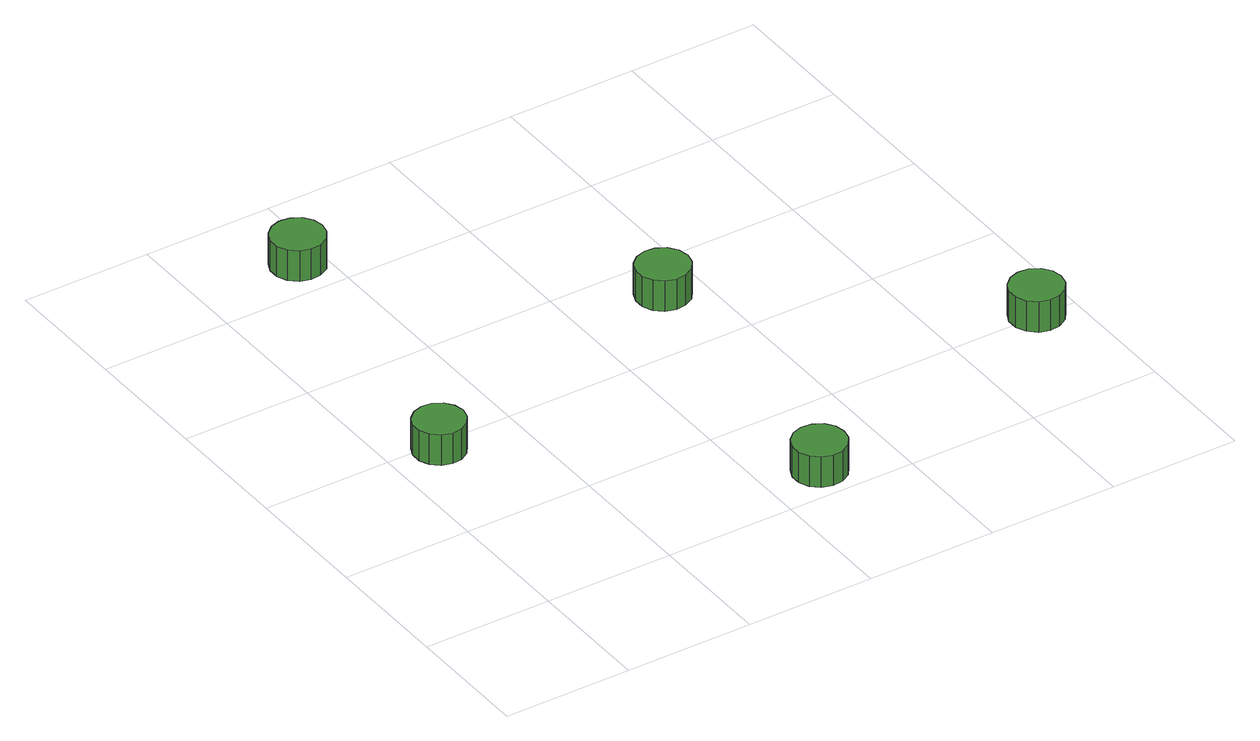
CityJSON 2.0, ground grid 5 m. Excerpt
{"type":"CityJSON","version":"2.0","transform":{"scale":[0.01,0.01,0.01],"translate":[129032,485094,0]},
"CityObjects":{
"tree1":{"type":"SolitaryVegetationObject","attributes":{"function":"something"},"geometry":[{"type":"MultiSurface","lod":"1","boundaries":[[[0,1,2,3,4,5,6,7,8,9,10,11,12,13,14]],[[15,16,17,18,19,20,21,22,23,24,25,26,27,28,29]],[[0,29,28,1]],[[1,28,27,2]],[[2,27,26,3]],[[3,26,25,4]],[[4,25,24,5]],[[5,24,23,6]],[[6,23,22,7]],[[7,22,21,8]],[[8,21,20,9]],[[9,20,19,10]],[[10,19,18,11]],[[11,18,17,12]],[[12,17,16,13]],[[13,16,15,14]],[[14,15,29,0]]]}]},
"tree2":{"type":"SolitaryVegetationObject","attributes":{"function":"something"},"geometry":[{"type":"MultiSurface","lod":"1","boundaries":[[[30,31,32,33,34,35,36,37,38,39,40,41,42,43,44]],[[45,46,47,48,49,50,51,52,53,54,55,56,57,58,59]],[[30,59,58,31]],[[31,58,57,32]],[[32,57,56,33]],[[33,56,55,34]],[[34,55,54,35]],[[35,54,53,36]],[[36,53,52,37]],[[37,52,51,38]],[[38,51,50,39]],[[39,50,49,40]],[[40,49,48,41]],[[41,48,47,42]],[[42,47,46,43]],[[43,46,45,44]],[[44,45,59,30]]]}]},
"tree3":{"type":"SolitaryVegetationObject","attributes":{"function":"something"},"geometry":[{"type":"MultiSurface","lod":"1","boundaries":[[[60,61,62,63,64,65,66,67,68,69,70,71,72,73,74]],[[75,76,77,78,79,80,81,82,83,84,85,86,87,88,89]],[[60,89,88,61]],[[61,88,87,62]],[[62,87,86,63]],[[63,86,85,64]],[[64,85,84,65]],[[65,84,83,66]],[[66,83,82,67]],[[67,82,81,68]],[[68,81,80,69]],[[69,80,79,70]],[[70,79,78,71]],[[71,78,77,72]],[[72,77,76,73]],[[73,76,75,74]],[[74,75,89,60]]]}]},
"tree4":{"type":"SolitaryVegetationObject","attributes":{"function":"something"},"geometry":[{"type":"MultiSurface","lod":"1","boundaries":[[[90,91,92,93,94,95,96,97,98,99,100,101,102,103,104]],[[105,106,107,108,109,110,111,112,113,114,115,116,117,118,119]],[[90,119,118,91]],[[91,118,117,92]],[[92,117,116,93]],[[93,116,115,94]],[[94,115,114,95]],[[95,114,113,96]],[[96,113,112,97]],[[97,112,111,98]],[[98,111,110,99]],[[99,110,109,100]],[[100,109,108,101]],[[101,108,107,102]],[[102,107,106,103]],[[103,106,105,104]],[[104,105,119,90]]]}]},
"tree5":{"type":"SolitaryVegetationObject","attributes":{"function":"something"},"geometry":[{"type":"MultiSurface","lod":"1","boundaries":[[[120,121,122,123,124,125,126,127,128,129,130,131,132,133,134]],[[135,136,137,138,139,140,141,142,143,144,145,146,147,148,149]],[[120,149,148,121]],[[121,148,147,122]],[[122,147,146,123]],[[123,146,145,124]],[[124,145,144,125]],[[125,144,143,126]],[[126,143,142,127]],[[127,142,141,128]],[[128,141,140,129]],[[129,140,139,130]],[[130,139,138,131]],[[131,138,137,132]],[[132,137,136,133]],[[133,136,135,134]],[[134,135,149,120]]]}]}
},
"vertices":[
[285,958,179],[276,998,179],[252,1031,179],[217,1051,179],[177,1055,179],[138,1043,179],[108,1016,179],[91,979,179],[91,938,179],[108,901,179],[138,874,179],[177,861,179],[217,865,179],[252,886,179],[276,918,179],[276,918,52],[252,886,52],[217,865,52],[177,861,52],[138,874,52],[108,901,52],[91,938,52],[91,979,52],[108,1016,52],[138,1043,52],[177,1055,52],[217,1051,52],[252,1031,52],[276,998,52],[285,958,52],
[499,2159,174],[490,2200,174],[466,2234,174],[429,2255,174],[387,2260,174],[347,2247,174],[315,2218,174],[298,2180,174],[298,2138,174],[315,2099,174],[347,2071,174],[387,2058,174],[429,2062,174],[466,2083,174],[490,2117,174],[490,2117,47],[466,2083,47],[429,2062,47],[387,2058,47],[347,2071,47],[315,2099,47],[298,2138,47],[298,2180,47],[315,2218,47],[347,2247,47],[387,2260,47],[429,2255,47],[466,2234,47],[490,2200,47],[499,2159,47],
[1292,107,198],[1284,149,198],[1259,183,198],[1222,204,198],[1180,208,198],[1140,195,198],[1109,167,198],[1091,128,198],[1091,86,198],[1109,48,198],[1140,19,198],[1180,6,198],[1222,11,198],[1259,32,198],[1284,66,198],[1284,66,71],[1259,32,71],[1222,11,71],[1180,6,71],[1140,19,71],[1109,48,71],[1091,86,71],[1091,128,71],[1109,167,71],[1140,195,71],[1180,208,71],[1222,204,71],[1259,183,71],[1284,149,71],[1292,107,71],
[1449,1319,171],[1440,1361,171],[1415,1395,171],[1378,1416,171],[1336,1420,171],[1296,1407,171],[1265,1379,171],[1248,1340,171],[1248,1298,171],[1265,1260,171],[1296,1231,171],[1336,1218,171],[1378,1223,171],[1415,1244,171],[1440,1278,171],[1440,1278,44],[1415,1244,44],[1378,1223,44],[1336,1218,44],[1296,1231,44],[1265,1260,44],[1248,1298,44],[1248,1340,44],[1265,1379,44],[1296,1407,44],[1336,1420,44],[1378,1416,44],[1415,1395,44],[1440,1361,44],[1449,1319,44],
[2418,457,212],[2410,499,212],[2385,533,212],[2348,554,212],[2306,558,212],[2266,545,212],[2235,517,212],[2217,479,212],[2217,436,212],[2235,398,212],[2266,369,212],[2306,356,212],[2348,361,212],[2385,382,212],[2410,416,212],[2410,416,85],[2385,382,85],[2348,361,85],[2306,356,85],[2266,369,85],[2235,398,85],[2217,436,85],[2217,479,85],[2235,517,85],[2266,545,85],[2306,558,85],[2348,554,85],[2385,533,85],[2410,499,85],[2418,457,85]
]}
